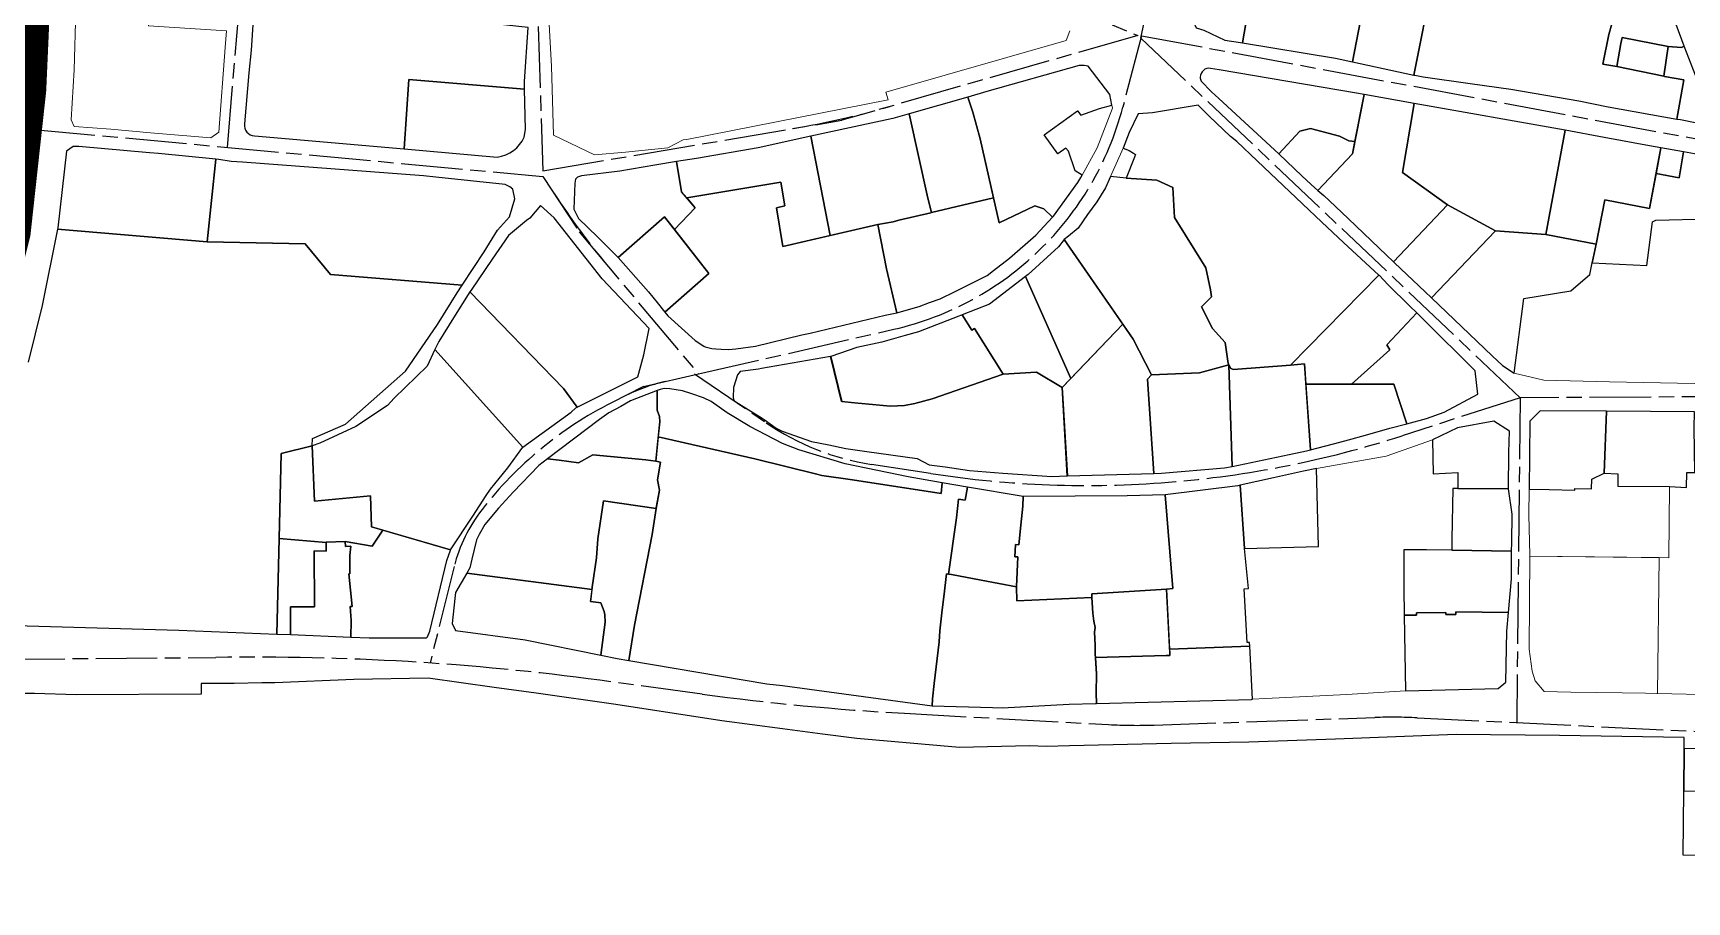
# Model space of a CAD drawing. Header units: millimetres. Extents: x 125232 to 134072, y 142885 to 152835.
# Drawn here: x 127708 to 128353, y 148091 to 148430 of the extents above; entities that cross this region are included whole.
import ezdxf

# ---------------------------------------------------------------- set-up
doc = ezdxf.new("R2010")
doc.units = ezdxf.units.MM
doc.linetypes.add('ACAD_ISO08W100', pattern=[36, 24, -3, 6, -3])
doc.linetypes.add('CENTER', pattern=[50.8, 31.75, -6.35, 6.35, -6.35])
for name, color, linetype in [('commerce', 10, 'Continuous'), ('commerce & office', 242, 'Continuous'), ('commerce and residence', 32, 'Continuous'), ('culture', 21, 'Continuous'), ('green & plaza', 80, 'Continuous'), ('research & university', 30, 'Continuous'), ('reserve', 253, 'Continuous'), ('residence', 2, 'Continuous'), ('residence-bad', 41, 'Continuous'), ('villadom', 51, 'Continuous'), ('老城北中心线', 7, 'ACAD_ISO08W100')]:
    doc.layers.add(name, color=color, linetype=linetype)
for name, color, linetype, lineweight in [('government', 221, 'Continuous', 0), ('religion', 11, 'Continuous', 0), ('school', 31, 'Continuous', 0), ('super block', 6, 'CENTER', 0)]:
    doc.layers.add(name, color=color, linetype=linetype, lineweight=lineweight)

msp = doc.modelspace()

# ---------------------------------------------------------------- linework, layer by layer
at = {"layer": 'commerce'}
for points in [[(128348.62, 148433.62), (128324.59, 148438.06), (128322.32, 148429.79), (128319.93, 148418.16), (128325.45, 148417.33), (128327.04, 148426.22), (128327.49, 148428.57), (128345.5, 148425.12), (128350.6, 148424.76), (128351.73, 148425.24)], [(127952.14, 148278.76), (127952, 148280.77), (127951.14, 148283.26), (127951.21, 148290.93), (127940.75, 148286.92), (127936.96, 148284.65), (127932.34, 148282.21), (127928.66, 148279.67), (127908.37, 148264.26), (127912.96, 148263.73), (127920.49, 148262.68), (127926.09, 148265.89), (127946.69, 148263.91), (127950.65, 148263.34)], [(127949.23, 148234.72), (127950.71, 148244.87), (127930.17, 148247.88), (127928.04, 148233.07), (127927.48, 148225.68), (127925.86, 148214.29), (127925.17, 148208.65), (127928.24, 148208.25), (127929.23, 148208.12), (127930.54, 148204.73), (127930.72, 148203.48), (127930.84, 148200.52), (127929.15, 148187.69), (127935.53, 148186.38), (127940.14, 148185.6), (127942.34, 148199.35)]]:
    msp.add_lwpolyline(points, close=True, dxfattribs=at)
at = {"layer": 'commerce & office'}
msp.add_lwpolyline([(127831.24, 148226.58), (127831.61, 148230.2), (127829.63, 148230.09), (127829.4, 148231.98), (127822.08, 148231.8), (127822.06, 148228.33), (127817.32, 148228.34), (127817.47, 148206.53), (127808.12, 148206.61), (127808.09, 148196.95), (127808.14, 148195.72), (127831.68, 148194.77), (127831.79, 148201.21), (127831.47, 148206.68), (127832.15, 148206.72), (127830.89, 148219.43), (127831.24, 148219.49)], close=True, dxfattribs=at)
at = {"layer": 'commerce and residence'}
msp.add_lwpolyline([(128305.25, 148392.44), (128246.44, 148402.8), (128241.85, 148375.99), (128259.38, 148363.35), (128278.09, 148353.15), (128297.7, 148351.81)], close=True, dxfattribs=at)
at = {"layer": 'culture'}
msp.add_lwpolyline([(128121.41, 148201.01), (128121.09, 148204.13), (128120.71, 148210.19), (128091.37, 148208.96), (128091.26, 148214.38), (128077.48, 148216.91), (128065.89, 148219.2), (128064.05, 148219.42), (128062.95, 148210.4), (128062.34, 148205.43), (128061.45, 148197.21), (128061.18, 148192.95), (128059.12, 148176.7), (128058.58, 148170.66), (128058.45, 148167.93), (128081.92, 148167.32), (128085.7, 148167.23), (128111.81, 148168.61), (128122.1, 148168.85), (128122.53, 148168.86), (128122.35, 148172.89), (128122.44, 148180.46), (128122.15, 148186.53), (128121.93, 148188.14), (128121.91, 148191.57), (128121.7, 148196.71), (128121.97, 148198.56)], close=True, dxfattribs=at)
at = {"layer": 'government'}
msp.add_lwpolyline([(127908.49, 148442.98), (127909.89, 148417.36), (127910.78, 148390.5), (127926.69, 148382.89), (127938.82, 148383.9), (127955.31, 148385.51), (127961.26, 148388.72), (127962.68, 148388.81), (128041.2, 148404.24), (128040.37, 148407.25), (128110.69, 148427.45), (128112.15, 148431.24)], dxfattribs=at)
for points in [[(128128.79, 148400.98), (128128.54, 148402.26), (128123.66, 148400.85), (128116.42, 148398.29), (128115.13, 148400.06), (128102.09, 148390.7), (128107.47, 148383.21), (128110.51, 148385.39), (128111.63, 148384.25), (128114.17, 148376.58), (128116.89, 148374.96), (128122.76, 148385.53)], [(128137.29, 148381.91), (128137.67, 148382.97), (128136.89, 148383.51), (128135.22, 148384.57), (128132.89, 148385.5), (128127.97, 148374.37), (128134.01, 148373.75)], [(128401.24, 148259.39), (128401.09, 148260.43), (128387.91, 148260.21), (128387.89, 148258.18), (128352.74, 148258.98), (128352.61, 148253.08), (128345.91, 148253.5), (128345.71, 148225.71), (128341.99, 148225.76), (128341.25, 148172.78), (128352.47, 148172.45), (128381.25, 148171.99), (128394.43, 148171.78), (128400.71, 148172.64), (128405.61, 148187.34), (128406.22, 148190.32), (128405.62, 148213.93), (128404.68, 148229.1), (128403.29, 148242.27)]]:
    msp.add_lwpolyline(points, close=True, dxfattribs=at)
at = {"layer": 'green & plaza'}
msp.add_lwpolyline([(128351.73, 148425.24), (128350.6, 148424.76), (128345.5, 148425.12), (128343.7, 148413.46), (128344.05, 148413.39), (128351.57, 148412.14), (128348.83, 148396.81), (128350.2, 148396.57), (128355.96, 148395.44), (128357.71, 148395.29), (128359.28, 148396.13), (128360.85, 148399.31), (128360.75, 148401.67), (128358, 148408.65), (128357.12, 148411.22)], close=True, dxfattribs=at)
at = {"layer": 'religion'}
msp.add_lwpolyline([(128345.91, 148253.5), (128325.83, 148253.59), (128325.76, 148258.42), (128320.51, 148258.72), (128315.64, 148256.34), (128315.61, 148252.58), (128309.03, 148252.74), (128309.01, 148252.04), (128298.98, 148252.26), (128291.18, 148252.43), (128291.14, 148242.47), (128291.46, 148226.72), (128291.46, 148226.36), (128345.71, 148225.71)], close=True, dxfattribs=at)
at = {"layer": 'research & university'}
msp.add_lwpolyline([(128378.84, 148109.11), (128351.29, 148109.72), (128351.51, 148134.83), (128351.65, 148151.29), (128351.72, 148155.66), (128303.09, 148156.34), (128262.74, 148156.75), (128215.67, 148154.95), (128181.95, 148153.74), (128151.67, 148153.24), (128111.91, 148152.32), (128103, 148152.12), (128096.37, 148152.41), (128069.08, 148151.75), (128028.97, 148155.24), (128015.58, 148156.92), (128000, 148158.97), (127976.33, 148162.07), (127935.01, 148168.52), (127904.02, 148172.89), (127887.58, 148175.15), (127861.88, 148178.78), (127832.85, 148178.28), (127802.08, 148176.92), (127796.99, 148176.9), (127786.23, 148176.71), (127773.32, 148176.63), (127773.33, 148172.55), (127724.58, 148172.26), (127708.33, 148172.7), (127700.39, 148172.81)], dxfattribs=at)
msp.add_lwpolyline([(128403.53, 148142.02), (128403.43, 148143.52), (128396.41, 148150.57), (128351.65, 148151.29), (128351.51, 148134.83), (128385.5, 148134.4), (128385.33, 148111.73), (128385.33, 148111.1), (128387.05, 148111.02), (128400.09, 148111.03), (128400.06, 148127.18), (128403.62, 148127.24)], close=True, dxfattribs=at)
at = {"layer": 'reserve'}
for points in [[(128369.7, 148379.39), (128365.67, 148381.43), (128351.47, 148384), (128349.76, 148373.9), (128340.76, 148375.53), (128338.19, 148361.85), (128320.81, 148365.23), (128317.35, 148347.94), (128315.81, 148340.75), (128337.15, 148339.71), (128339.32, 148356.68), (128340.69, 148357.32), (128361.37, 148357.85), (128378.18, 148355.6), (128377.83, 148356.88)], [(128282.47, 148197.09), (128283.12, 148204.34), (128262.66, 148204.56), (128262.65, 148203.56), (128258.78, 148203.54), (128258.77, 148204.32), (128247.31, 148204.28), (128247.31, 148203.28), (128242.54, 148203.25), (128243.01, 148173.76), (128279.17, 148174.65), (128282.14, 148177.15)]]:
    msp.add_lwpolyline(points, close=True, dxfattribs=at)
at = {"layer": 'residence'}
for points in [[(128236.18, 148476.48), (128239.59, 148492.48), (128238.18, 148492.78), (128219.58, 148496.39), (128208.58, 148498.51), (128202.14, 148499.52), (128195.6, 148464.52), (128174.32, 148467.81), (128172, 148449.87), (128171.51, 148446.17), (128181.34, 148444.86), (128182.51, 148444.67), (128179.49, 148426.57), (128215.73, 148420.51), (128222.31, 148419.1), (128229.54, 148456.14), (128231.82, 148455.7), (128231.95, 148456.42), (128233.97, 148466.73)], [(128253.72, 148451.18), (128243.31, 148453.58), (128231.82, 148455.7), (128229.54, 148456.14), (128222.31, 148419.1), (128246.22, 148413.96)], [(128324.59, 148438.06), (128324.35, 148438.11), (128292.8, 148443.94), (128253.72, 148451.18), (128246.22, 148413.96), (128246.7, 148413.86), (128249.85, 148413.25), (128268.2, 148410.68), (128284.09, 148408.45), (128310.61, 148403.84), (128322.08, 148401.51), (128348.83, 148396.81), (128351.57, 148412.14), (128344.05, 148413.39), (128343.7, 148413.46), (128325.45, 148417.33), (128319.93, 148418.16), (128322.32, 148429.79)], [(128127.72, 148406.39), (128119.26, 148417.4), (128117.63, 148417.69), (128115.78, 148417.71), (128079.75, 148407.5), (128072.34, 148405.39), (128074.29, 148399.46), (128077.13, 148389.09), (128084.51, 148356.36), (128098.39, 148362.92), (128101.95, 148361.75), (128105.38, 148358.53), (128105.78, 148358.96), (128115.17, 148372.03), (128116.38, 148374.04), (128116.89, 148374.96), (128114.17, 148376.58), (128111.63, 148384.25), (128110.51, 148385.39), (128107.47, 148383.21), (128102.09, 148390.7), (128115.13, 148400.06), (128116.42, 148398.29), (128123.66, 148400.85), (128128.54, 148402.26)], [(128218.85, 148348.61), (128210.36, 148356.6), (128187.8, 148378.09), (128185.19, 148380.54), (128177.24, 148387.98), (128174.8, 148390.03), (128166.46, 148397.9), (128162.17, 148402.24), (128144.38, 148399.21), (128138.79, 148398.89), (128135.22, 148391.55), (128132.89, 148385.5), (128135.22, 148384.57), (128136.89, 148383.51), (128137.67, 148382.97), (128137.29, 148381.91), (128134.01, 148373.75), (128146.09, 148372.91), (128152.27, 148370.11), (128152.96, 148358.34), (128165.19, 148338.75), (128166.92, 148330.17), (128167.37, 148327.47), (128163.5, 148323.59), (128167.69, 148315.15), (128172.63, 148309.66), (128173.9, 148301.41), (128174.95, 148299.52), (128175.95, 148299.16), (128198.11, 148300.86), (128232.67, 148335.89)], [(128246.44, 148402.8), (128226.83, 148406.38), (128222.34, 148383.22), (128208.83, 148368.98), (128211.13, 148367.02), (128213.22, 148365.01), (128220.75, 148357.91), (128235.6, 148343.71), (128238.31, 148341.1), (128259.35, 148363.38), (128241.85, 148375.99)], [(128049.44, 148398.85), (128043.11, 148397.04), (128011.08, 148390.08), (128018.56, 148351.35), (128037.16, 148355.67), (128037.16, 148355.69), (128043.23, 148356.77), (128045.46, 148357.3), (128057.82, 148360.24), (128058.1, 148360.31), (128056.67, 148365.98)], [(128011.08, 148390.08), (127990.59, 148385.55), (127966.49, 148381.4), (127958.74, 148380.18), (127960.67, 148368.45), (127962.71, 148366.02), (127999.38, 148372.13), (128000.91, 148362.94), (127997.73, 148362.17), (128000.16, 148347.08), (128018.56, 148351.35)], [(128223.27, 148387.99), (128220.89, 148388.32), (128217.32, 148390.13), (128205.92, 148393.17), (128201.79, 148392.1), (128193.59, 148383.28), (128193.77, 148383.11), (128202.62, 148374.69), (128206.16, 148371.27), (128208.83, 148368.98), (128222.34, 148383.22)], [(127779, 148381.17), (127756.69, 148383.3), (127753.21, 148383.56), (127725.65, 148386.04), (127723.32, 148386.04), (127720.72, 148384.32), (127717.39, 148354.37), (127717.29, 148353.88), (127775.63, 148348.88)], [(127864.79, 148374.18), (127860.07, 148374.63), (127789.36, 148380.04), (127785.02, 148380.28), (127780.13, 148381.06), (127779, 148381.17), (127775.63, 148348.88), (127813.82, 148348.19), (127823.79, 148336.15), (127875.15, 148332.07), (127883.65, 148345), (127888.93, 148353.4), (127893.53, 148358.6), (127895.65, 148365.62), (127894.86, 148369.47), (127893.74, 148370.37), (127891.89, 148371.29)], [(127958.74, 148380.18), (127950.2, 148378.84), (127936.61, 148376.47), (127921.67, 148374.68), (127920.12, 148374.07), (127919.68, 148373.76), (127919.34, 148373.29), (127919.14, 148372.59), (127919.09, 148371.85), (127918.71, 148361.68), (127920.51, 148357.98), (127927.83, 148350.86), (127935.98, 148342.85), (127953.99, 148358.64), (127957.85, 148353.71), (127965.94, 148362.17), (127960.67, 148368.45)], [(127997.73, 148362.17), (128000.91, 148362.94), (127999.38, 148372.13), (127962.71, 148366.02), (127965.94, 148362.17), (127957.85, 148353.71), (127971.31, 148336.51), (127954.12, 148321.53), (127955.35, 148320.01), (127960.67, 148315.3), (127966.02, 148310.4), (127969.29, 148308.26), (127969.9, 148307.95), (127972.42, 148307.27), (127973.97, 148307.16), (127976.14, 148307), (127979.03, 148306.94), (127981.86, 148307.12), (127989.56, 148308.26), (128007.54, 148312.59), (128010.85, 148313.35), (128040.03, 148320.31), (128044.63, 148321.28), (128040.61, 148338.44), (128037.16, 148355.67), (128000.16, 148347.08)], [(128165.19, 148338.75), (128152.96, 148358.34), (128152.27, 148370.11), (128146.09, 148372.91), (128134.01, 148373.75), (128127.97, 148374.37), (128126.07, 148370.02), (128122.58, 148364.53), (128119.04, 148359.61), (128115.3, 148354.27), (128111.63, 148351.14), (128109.94, 148349.87), (128136.81, 148310.98), (128143.95, 148296.99), (128162.64, 148297.82), (128174.15, 148300.97), (128173.9, 148301.41), (128172.63, 148309.66), (128167.69, 148315.15), (128163.5, 148323.59), (128167.37, 148327.47), (128166.92, 148330.17)], [(127929.65, 148334.5), (127911.02, 148358.23), (127905.62, 148363.05), (127901.44, 148358.2), (127900.25, 148357.23), (127900.25, 148357.23), (127900.25, 148357.23), (127893.13, 148351.42), (127893.13, 148351.42), (127886.74, 148342.2), (127878.55, 148330.11), (127878.08, 148329.35), (127914.57, 148291.75), (127920.01, 148284.47), (127943.59, 148296.2), (127945.93, 148304.85), (127947.98, 148315.07)], [(128278.09, 148353.15), (128259.34, 148363.37), (128238.31, 148341.1), (128238.73, 148340.7), (128250.73, 148329.46), (128253.09, 148327.02)], [(127953.99, 148358.64), (127935.98, 148342.85), (127947.75, 148329.39), (127951.14, 148325.2), (127954.12, 148321.53), (127971.31, 148336.51)], [(128109.94, 148349.87), (128109.93, 148349.87), (128107.63, 148346.95), (128095.79, 148336.15), (128094.79, 148335.38), (128112.5, 148295.66), (128132.78, 148316.81)], [(128315.81, 148340.75), (128317.35, 148347.94), (128297.68, 148351.81), (128278.09, 148353.15), (128253.09, 148327.02), (128253.09, 148327.02), (128276.85, 148304.46), (128280.83, 148300.73), (128285.36, 148297.72), (128285.44, 148297.7), (128289.11, 148326.87), (128307.49, 148329.75), (128314.88, 148336.18)], [(128094.79, 148335.38), (128080.77, 148324.58), (128070.07, 148320.45), (128073.9, 148314.48), (128074.85, 148315.11), (128086.11, 148297.35), (128099.07, 148298.12), (128109.07, 148292.08), (128112.5, 148295.66)], [(128247.42, 148321.16), (128244.71, 148323.87), (128236.15, 148332.21), (128232.85, 148335.72), (128232.67, 148335.89), (128198.11, 148300.86), (128203.56, 148301.36), (128204.13, 148293.41), (128221.97, 148293.41), (128236.87, 148306.85), (128235.79, 148308.69)], [(127878.08, 148329.35), (127871.72, 148319.24), (127865.99, 148310.08), (127864.46, 148306.88), (127898.71, 148268.89), (127917.58, 148282.45), (127919.42, 148284.18), (127920.01, 148284.47), (127914.57, 148291.75)], [(128074.85, 148315.11), (128073.9, 148314.48), (128070.07, 148320.45), (128068.74, 148319.93), (128053.04, 148313.82), (128047.81, 148312.32), (128038.83, 148309.84), (128029.01, 148307.7), (128018.82, 148304.22), (128023.13, 148286.67), (128029.5, 148286.03), (128042.2, 148284.77), (128047.67, 148285.03), (128051.62, 148285.86), (128058.38, 148287.66), (128086.11, 148297.35)], [(128250, 148318.57), (128247.42, 148321.16), (128235.79, 148308.69), (128236.87, 148306.85), (128221.97, 148293.41), (128238.43, 148293.41), (128243.56, 148277.99), (128251.16, 148280.02), (128258.06, 148282.44), (128271.28, 148289.52), (128270.16, 148298.56)], [(128142.4, 148295.36), (128143.95, 148296.99), (128136.81, 148310.98), (128132.78, 148316.81), (128109.07, 148292.08), (128111.14, 148257.6), (128144.89, 148258.55)], [(127864.46, 148306.88), (127861.38, 148300.47), (127848.52, 148287.96), (127845.93, 148285.02), (127833.67, 148276.9), (127819.58, 148270.41), (127816.55, 148269.31), (127817.52, 148247.78), (127839.36, 148249.79), (127839.78, 148237.71), (127870.59, 148228.84), (127879.23, 148241.86), (127884.41, 148250), (127886.16, 148252.48), (127892.89, 148260.78), (127898.71, 148268.89)], [(128109.04, 148292.08), (128099.04, 148298.12), (128086.07, 148297.35), (128058.35, 148287.66), (128051.58, 148285.86), (128047.64, 148285.03), (128042.16, 148284.77), (128029.47, 148286.03), (128023.1, 148286.67), (128018.78, 148304.22), (127991.79, 148299.45), (127990.67, 148299.25), (127983.58, 148298.4), (127982.54, 148297.1), (127980.89, 148292.16), (127980.77, 148288.15), (127981.08, 148286.97), (127982.87, 148285.83), (127987.67, 148282.87), (127992.14, 148280.09), (127992.91, 148279.61), (127997.5, 148276.23), (127999.96, 148275.03), (128011.33, 148271.04), (128018.04, 148269.69), (128024.71, 148268.31), (128032.87, 148267.15), (128052.52, 148264.35), (128057.29, 148261.95), (128063.53, 148261.2), (128072.99, 148259.77), (128085.95, 148258.65), (128105.07, 148257.43), (128111.07, 148257.59), (128111.1, 148257.6)], [(128174.15, 148300.97), (128162.64, 148297.82), (128143.95, 148296.99), (128142.4, 148295.36), (128144.89, 148258.55), (128147.89, 148258.63), (128172.41, 148260.75), (128175.37, 148261.35)], [(128203.56, 148301.36), (128198.11, 148300.86), (128175.95, 148299.16), (128174.95, 148299.52), (128174.15, 148300.97), (128175.37, 148261.35), (128197.7, 148265.91), (128204.41, 148267.4), (128206, 148267.81)], [(128238.43, 148293.41), (128204.13, 148293.41), (128206, 148267.81), (128217.4, 148270.73), (128220.81, 148271.69), (128227.4, 148273.54), (128236.9, 148276.21), (128243.56, 148277.99)], [(128283.35, 148266.74), (128283.57, 148275.04), (128277.51, 148279), (128263.32, 148276.41), (128253.56, 148271.73), (128253.79, 148258.47), (128263.4, 148259), (128263.36, 148252.67), (128283.18, 148252.56)], [(128321.41, 148282.83), (128295.55, 148283.06), (128291.53, 148278.98), (128291.18, 148252.43), (128298.98, 148252.26), (128309.01, 148252.04), (128309.03, 148252.74), (128315.61, 148252.58), (128315.64, 148256.34), (128320.51, 148258.72)], [(128355.65, 148276.35), (128355.68, 148282.65), (128321.41, 148282.83), (128320.51, 148258.72), (128325.76, 148258.42), (128325.83, 148253.59), (128345.91, 148253.5), (128352.61, 148253.08), (128352.74, 148258.98), (128355.81, 148258.91)], [(127839.36, 148249.79), (127817.52, 148247.78), (127816.55, 148269.31), (127804.51, 148266.34), (127803.7, 148233.27), (127822.08, 148231.7), (127822.08, 148231.8), (127829.4, 148231.98), (127840.02, 148230.16), (127844.09, 148236.46), (127839.78, 148237.71)], [(127930.17, 148247.88), (127950.71, 148244.87), (127950.81, 148245.12), (127952.05, 148252), (127951.31, 148256.05), (127952.46, 148262.94), (127950.65, 148263.34), (127946.69, 148263.91), (127926.09, 148265.89), (127920.49, 148262.68), (127912.96, 148263.73), (127908.37, 148264.26), (127904.96, 148261.67), (127895.02, 148251.28), (127889.29, 148244.99), (127883.97, 148238.61), (127881.77, 148234.76), (127880.68, 148232.66), (127878.82, 148225.18), (127878.06, 148221.72), (127876.87, 148219.66), (127925.74, 148213.34), (127925.86, 148214.29), (127927.48, 148225.68), (127928.04, 148233.07)], [(128178.56, 148254.01), (128177.61, 148253.8), (128149.24, 148250.21), (128152.32, 148213.67), (128149.85, 148213.43), (128150.99, 148189.99), (128182.25, 148191.22), (128182.18, 148192.68), (128181.24, 148192.68), (128180.06, 148213.55), (128181.8, 148213.7), (128180.21, 148229.33)], [(128149.24, 148250.21), (128134.43, 148249.88), (128093.83, 148249.57), (128093.7, 148245.77), (128093.02, 148238.43), (128092.16, 148230.69), (128090.87, 148230.85), (128090.6, 148226.09), (128091.82, 148226.07), (128091.26, 148214.38), (128091.37, 148208.96), (128120.71, 148210.19), (128120.63, 148211.6), (128149.85, 148213.43), (128152.32, 148213.67)], [(127817.32, 148228.34), (127822.06, 148228.33), (127822.08, 148231.7), (127803.7, 148233.27), (127802.78, 148195.93), (127808.14, 148195.72), (127808.09, 148196.95), (127808.12, 148206.61), (127817.47, 148206.53)], [(127869.09, 148224.68), (127870.5, 148228.71), (127870.59, 148228.84), (127844.09, 148236.46), (127840.02, 148230.16), (127829.4, 148231.98), (127829.63, 148230.09), (127831.61, 148230.2), (127831.24, 148226.58), (127831.24, 148219.49), (127830.89, 148219.43), (127832.15, 148206.72), (127831.47, 148206.68), (127831.79, 148201.21), (127831.68, 148194.77), (127838.79, 148194.49), (127861.13, 148194.5), (127861.52, 148194.83), (127862.44, 148197.07)], [(127929.23, 148208.12), (127928.24, 148208.25), (127925.17, 148208.65), (127925.74, 148213.34), (127876.87, 148219.66), (127872.51, 148212.1), (127872.21, 148209.84), (127871.15, 148200.04), (127872.53, 148197.39), (127899.69, 148193.75), (127929.15, 148187.69), (127930.84, 148200.52), (127930.72, 148203.48), (127930.54, 148204.73)], [(128182.25, 148191.22), (128150.99, 148189.99), (128151.05, 148188.56), (128151.1, 148187.56), (128149.65, 148187.63), (128122.14, 148186.78), (128122.44, 148180.46), (128122.35, 148172.89), (128122.53, 148168.86), (128182.9, 148170.48), (128183.32, 148170.51)]]:
    msp.add_lwpolyline(points, close=True, dxfattribs=at)
for points in [[(127870.18, 148462.73), (127802.26, 148471.39), (127800.9, 148471.33), (127799.19, 148471), (127798.37, 148470.62), (127797.55, 148469.94), (127797, 148469.14), (127796.84, 148468.81), (127796.64, 148468.2), (127796.46, 148467.25), (127795.79, 148462.79), (127795.6, 148458.89), (127793.53, 148435.54), (127792.75, 148423.66), (127791.89, 148414.87), (127790.2, 148394.94, 0.449227), (127794.08, 148390.24), (127852.43, 148385.15), (127854.35, 148412.21), (127899.45, 148408.51), (127899.39, 148411.44), (127900.8, 148432.47), (127865.91, 148436.25)], [(128226.83, 148406.38), (128223.88, 148406.92), (128170.38, 148416), (128166.97, 148416.56, 0.462512), (128162.94, 148413.14, 0.115824), (128163.3, 148411.59), (128167.3, 148407.46), (128170.23, 148404.8), (128193.59, 148383.28), (128201.79, 148392.1), (128205.92, 148393.17), (128217.32, 148390.13), (128220.89, 148388.32), (128223.27, 148387.99)], [(127899.45, 148408.51), (127854.35, 148412.21), (127852.43, 148385.15), (127888.8, 148381.97, 0.262765), (127899.29, 148389.75), (127899.76, 148392.78)]]:
    msp.add_lwpolyline(points, format="xyb", close=True, dxfattribs=at)
msp.add_lwpolyline([(127682.53, 148199.8), (127764.53, 148197.47), (127802.78, 148195.93), (127803.7, 148233.27), (127804.51, 148266.34), (127816.55, 148269.31), (127816.73, 148272.19), (127829.61, 148277.85), (127853.05, 148298.51), (127865.49, 148316.62), (127873.14, 148329.01), (127875.15, 148332.07), (127823.79, 148336.15), (127813.82, 148348.19), (127775.63, 148348.88), (127717.29, 148353.88), (127711.26, 148324.03), (127705.84, 148301.94)], dxfattribs=at)
at = {"layer": 'residence-bad'}
for points in [[(128174.32, 148467.81), (128151.59, 148471.33), (128148.82, 148457.27), (128147.95, 148455.1), (128148.14, 148452.93), (128153.53, 148447.18), (128157.73, 148440.18), (128158.53, 148438.59), (128159.33, 148437.1), (128161.33, 148432.35), (128164.36, 148431.41), (128172.5, 148427.52), (128178.67, 148426.7), (128179.49, 148426.57), (128182.51, 148444.67), (128181.34, 148444.86), (128171.51, 148446.17), (128172, 148449.87)], [(128345.5, 148425.12), (128327.49, 148428.57), (128327.04, 148426.22), (128325.45, 148417.33), (128343.7, 148413.46)], [(128074.29, 148399.46), (128072.34, 148405.39), (128049.44, 148398.85), (128056.67, 148365.98), (128058.1, 148360.31), (128082.33, 148366.03), (128077.13, 148389.09)], [(128342.64, 148385.59), (128338.11, 148386.4), (128320.44, 148389.57), (128305.25, 148392.44), (128305.25, 148392.44), (128297.7, 148351.8), (128317.35, 148347.94), (128320.81, 148365.23), (128338.19, 148361.85)], [(128351.47, 148384), (128342.64, 148385.59), (128340.76, 148375.53), (128349.76, 148373.9)], [(128098.83, 148351.45), (128105.38, 148358.53), (128101.95, 148361.75), (128098.39, 148362.92), (128084.51, 148356.36), (128082.33, 148366.03), (128058.1, 148360.31), (128057.82, 148360.24), (128045.46, 148357.3), (128043.23, 148356.77), (128037.16, 148355.69), (128040.61, 148338.44), (128044.63, 148321.28), (128053.27, 148323.73), (128057.34, 148325.3), (128061.48, 148326.69), (128067.43, 148329.59), (128079.81, 148335.74), (128082.35, 148337.79), (128088.58, 148342.51)], [(127978.48, 148282.27), (127972.23, 148286.58), (127969.18, 148288.03), (127964.65, 148289.63), (127961.01, 148290.75), (127956.1, 148291.53), (127953.88, 148291.72), (127952.27, 148291.34), (127951.21, 148290.93), (127951.14, 148283.26), (127952, 148280.77), (127952.14, 148278.76), (127951.56, 148272.8), (127989.26, 148264.27), (128013.38, 148258.27), (128015.37, 148257.76), (128027.32, 148256.13), (128061.92, 148250.81), (128062.33, 148254.94), (128049.02, 148257.22), (128024.5, 148262.36), (128006.44, 148267.77), (128000, 148270.27), (127987.26, 148276.83)], [(128067.89, 148241.25), (128068.68, 148248.55), (128071.32, 148248.21), (128072.13, 148253.27), (128062.33, 148254.94), (128061.92, 148250.81), (128027.32, 148256.13), (128015.37, 148257.76), (128013.38, 148258.27), (127989.26, 148264.27), (127951.56, 148272.8), (127950.65, 148263.34), (127952.46, 148262.94), (127951.31, 148256.05), (127952.05, 148252), (127950.77, 148244.86), (127950.71, 148244.87), (127949.23, 148234.72), (127942.34, 148199.35), (127940.14, 148185.6), (127993.93, 148176.49), (128000, 148175.89), (128058.45, 148167.93), (128058.58, 148170.66), (128059.12, 148176.7), (128061.18, 148192.95), (128061.45, 148197.21), (128062.34, 148205.43), (128062.95, 148210.4), (128064.05, 148219.42), (128064.81, 148219.32)], [(128283.18, 148252.56), (128263.36, 148252.67), (128261.45, 148252.7), (128261.14, 148232.96), (128261.07, 148228.71), (128284.36, 148228.22), (128284.53, 148231.71), (128284.59, 148242.68)], [(128284.29, 148217.47), (128284.36, 148228.22), (128261.07, 148228.71), (128251.17, 148228.85), (128242.32, 148228.82), (128242.37, 148213.78), (128242.54, 148203.25), (128247.31, 148203.28), (128247.31, 148204.28), (128258.77, 148204.32), (128258.78, 148203.54), (128262.65, 148203.56), (128262.66, 148204.56), (128283.12, 148204.34)], [(128149.85, 148213.43), (128120.63, 148211.6), (128120.71, 148210.19), (128121.09, 148204.13), (128121.41, 148201.01), (128121.97, 148198.56), (128121.7, 148196.71), (128121.91, 148191.57), (128121.93, 148188.14), (128122.12, 148186.78), (128149.65, 148187.63), (128151.1, 148187.56), (128151.05, 148188.56)]]:
    msp.add_lwpolyline(points, close=True, dxfattribs=at)
at = {"layer": 'school'}
for points in [[(127782.66, 148424.67), (127783.19, 148431.25), (127752.81, 148433.21), (127752.97, 148437.33), (127724.43, 148439.1), (127723.79, 148416.01), (127722.54, 148396.51), (127723.77, 148393.91), (127738.11, 148392.87), (127753.51, 148391.43), (127777.12, 148389.53), (127780.15, 148391.67)], [(128242.37, 148213.78), (128242.32, 148228.82), (128251.17, 148228.85), (128261.07, 148228.71), (128261.14, 148232.96), (128261.45, 148252.7), (128263.36, 148252.67), (128263.4, 148259), (128253.79, 148258.47), (128253.56, 148271.73), (128235.5, 148265.31), (128208.34, 148260.45), (128209.07, 148230.14), (128180.21, 148229.33), (128181.8, 148213.7), (128180.06, 148213.55), (128181.24, 148192.68), (128182.18, 148192.68), (128183.32, 148170.51), (128188.36, 148170.86), (128220.08, 148172.42), (128243.01, 148173.75)], [(128341.99, 148225.76), (128291.46, 148226.36), (128291.28, 148190.03), (128292.47, 148181.5), (128293.64, 148177.76), (128297.13, 148173.58), (128307.51, 148173.28), (128327.5, 148172.98), (128336.67, 148172.84), (128341, 148172.78), (128341.25, 148172.78)], [(128385.5, 148134.4), (128351.51, 148134.83), (128351.29, 148109.72), (128378.84, 148109.11), (128381.04, 148111.73), (128385.33, 148111.73)]]:
    msp.add_lwpolyline(points, close=True, dxfattribs=at)
msp.add_lwpolyline([(128382.45, 148339.69), (128378.18, 148355.6), (128361.37, 148357.85), (128340.69, 148357.32), (128339.32, 148356.68), (128337.15, 148339.71), (128315.81, 148340.75), (128314.88, 148336.18), (128307.49, 148329.75), (128289.11, 148326.87), (128285.44, 148297.7), (128296.9, 148294.93), (128322.63, 148294.35), (128355.75, 148293.62), (128379.18, 148293.1), (128386.52, 148293.1, 0.258659), (128392.85, 148299.95, 0.118404), (128392.86, 148303.88), (128389.59, 148315.11)], format="xyb", close=True, dxfattribs=at)
at = {"layer": 'super block'}
msp.add_lwpolyline([(127612.89, 148002.58), (127661.36, 148165.03), (127666.25, 148210.71), (127701.75, 148352.05), (127707.88, 148408.1), (127724.56, 148783.25), (127698.2, 148788.37), (127445.29, 148830.94), (127250.44, 148849.46), (127145.88, 148842.65), (126919.48, 148797.14), (126920.28, 148749.76), (126932.67, 148535.25), (126949.13, 148320.07), (127031.42, 147803.65)], dxfattribs=at)
at = {"layer": 'super block', "const_width": 10}
msp.add_lwpolyline([(128408.53, 148030.19), (128417.22, 148091.76), (128418.82, 148120.76), (128421.07, 148142.71), (128417.59, 148244.9), (128407.28, 148307.64), (128400.35, 148330.54), (128270.2, 148677.34), (127724.56, 148783.25), (127707.88, 148408.1), (127701.75, 148352.05), (127666.25, 148210.71), (127661.36, 148165.03), (127612.89, 148002.58)], dxfattribs=at)
at = {"layer": 'villadom'}
for points in [[(128208.34, 148260.45), (128203.17, 148259.52), (128191.59, 148256.81), (128178.56, 148254.01), (128180.21, 148229.33), (128209.07, 148230.14)], [(128093.02, 148238.43), (128093.7, 148245.77), (128093.83, 148249.57), (128072.13, 148253.27), (128071.32, 148248.21), (128068.68, 148248.55), (128067.89, 148241.25), (128064.81, 148219.32), (128065.89, 148219.2), (128077.48, 148216.91), (128091.26, 148214.38), (128091.82, 148226.07), (128090.6, 148226.09), (128090.87, 148230.85), (128092.16, 148230.69)]]:
    msp.add_lwpolyline(points, close=True, dxfattribs=at)
at = {"layer": '老城北中心线', "linetype": 'ACAD_ISO08W100', "lineweight": 25}
for p, q in [((127708.94, 148410.06), (127714.38, 148543.33)), ((127937.94, 148514.1), (128138.57, 148429.39)), ((127783.55, 148385.76), (127792.13, 148487.83)), ((127904.76, 148432.94), (127906.55, 148376.58)), ((128138.57, 148429.39), (128023.15, 148396.31)), ((128140.07, 148429.3), (128132.75, 148401.37)), ((128139.82, 148428.35), (128287.73, 148288.13)), ((128140.07, 148429.3), (128382.55, 148384.2)), ((127906.55, 148376.58), (128023.15, 148396.31)), ((127707.9, 148392.76), (127906.62, 148374.37)), ((127906.62, 148374.37), (127920.77, 148352.75)), ((127920.77, 148352.75), (127967.25, 148297.38)), ((127967.25, 148297.38), (128043.44, 148314.82)), ((127945.87, 148292.49), (127967.25, 148297.38)), ((127965.76, 148297.38), (127993.67, 148278.34)), ((128287.73, 148288.13), (128241.67, 148273.26)), ((128287.73, 148288.13), (128286.37, 148161.4)), ((128410.8, 148288.67), (128287.73, 148288.13)), ((128057.81, 148258.57), (128034.79, 148262.12)), ((127660.18, 148185.87), (127779, 148186.8))]:
    msp.add_line(p, q, dxfattribs=at)
for points in [[(128139.82, 148428.35), (128157.5, 148511.21), (128176.06, 148606.71)], [(127945.87, 148292.49), (127933.35, 148286.14)], [(127882.83, 148244.5), (127882.83, 148244.5)], [(127871.98, 148222.23), (127862.56, 148184.64)], [(127968.72, 148172.53), (127928.83, 148177.92)]]:
    msp.add_lwpolyline(points, dxfattribs=at)
msp.add_lwpolyline([(128047.66, 148165.03), (128127.17, 148160.65, 0.022302), (128145.01, 148160.46), (128231.05, 148163.4, -0.020699), (128247.6, 148163.28), (128421.19, 148154.83)], format="xyb", dxfattribs=at)
for centre, radius, start, end in [((127259.32, 148428.39), 450, 344.98996, 357.66466), ((127945.5, 148738.15), 350, 279.6039, 285.99332), ((128016.67, 148431.79), 120, 282.8892, 345.31496), ((128162.03, 148531.95), 300, 213.1953, 220.01208), ((127969.87, 148226.17), 70, 102.8892, 116.89368), ((128001.2, 148152.36), 150, 116.89368, 142.10354), ((128050.02, 148360.95), 100, 235.70096, 261.23798), ((128118.75, 148653.9), 400, 261.23798, 287.89719), ((127930.18, 148207.64), 60, 142.10354, 165.9327), ((127794.88, 147186.93), 1000, 82.30204, 90.91009), ((128102.67, 149163.52), 1000, 262.30204, 266.84653)]:
    msp.add_arc(centre, radius, start, end, dxfattribs=at)

doc.saveas('drawing.dxf')
